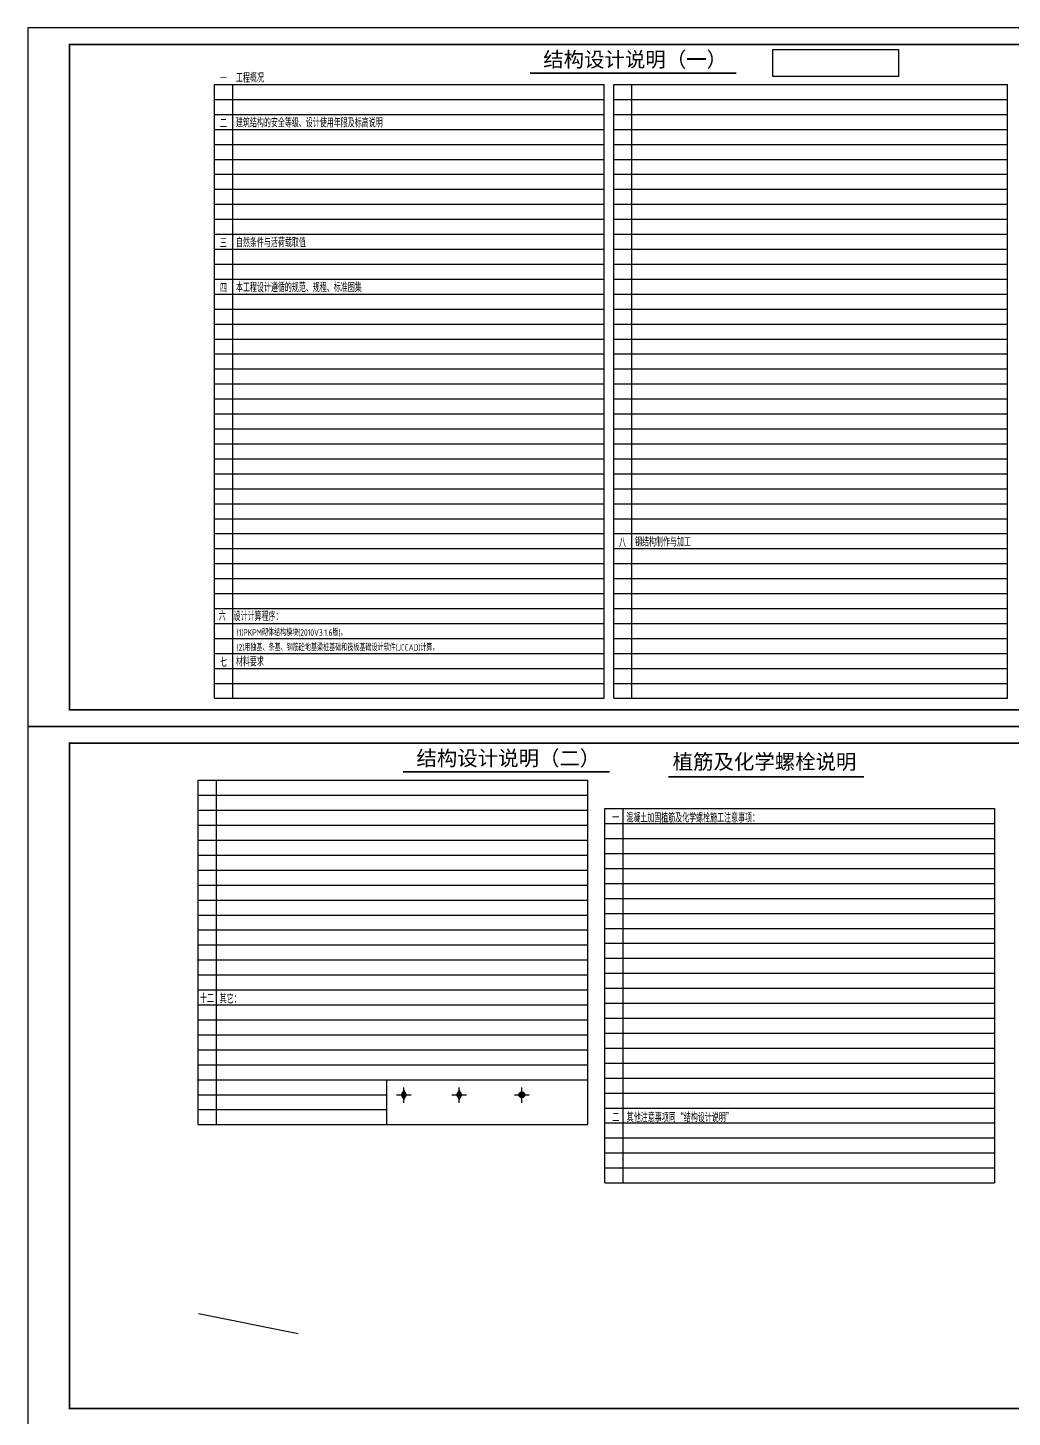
# Model space of a CAD drawing. Extents: x 10220221 to 10320221, y -710711 to -416711.
# Drawn here: x 10220221 to 10279381, y -500241 to -416711 of the extents above; entities that cross this region are included whole.
import ezdxf
from ezdxf.enums import TextEntityAlignment as Align

# ---------------------------------------------------------------- set-up
doc = ezdxf.new("R2010")
doc.units = 0
doc.header["$LTSCALE"] = 1000
doc.header["$MEASUREMENT"] = 0
doc.layers.get('0').update_dxf_attribs({"color": 2})
for name, color, linetype in [('PUB_TAB', 7, 'Continuous'), ('PUB_TEXT', 7, 'Continuous'), ('PUB_TITLE', 4, 'Continuous'), ('总说明文字', 7, 'Continuous'), ('附图框', 251, 'Continuous')]:
    doc.layers.add(name, color=color, linetype=linetype)
doc.styles.add('1', font='SIMHEI.TTF', dxfattribs={"width": 0.7, "height": 2})
doc.styles.add('FENBIAOTI', font='SIMHEI.TTF', dxfattribs={"width": 0.7, "height": 2})
doc.styles.add('TSSD', font='tssdeng.shx', dxfattribs={"width": 0.7, "height": 300, "bigfont": 'tssdchn.shx'})
doc.styles.add('ZONGBIAOTI', font='NSimSun.ttf')

msp = doc.modelspace()

# ---------------------------------------------------------------- hatches: boundary and pattern name
h = msp.add_hatch(color=2)
h.paths.add_polyline_path([(10242820, -480580), (10242660, -480860), (10242820, -480860)])
h.paths.add_polyline_path([(10242820, -480860), (10242980, -480860), (10242820, -480580)])
h.paths.add_polyline_path([(10242820, -481140), (10242980, -480860), (10242820, -480860)])
h.paths.add_polyline_path([(10242820, -480860), (10242660, -480860), (10242820, -481140)])
h = msp.add_hatch(color=2)
h.paths.add_polyline_path([(10246152, -480770, 0.414214), (10246062, -480860), (10246152, -480860)])
h.paths.add_polyline_path([(10246152, -480770), (10246152, -480860), (10246243, -480860, 0.414214)])
h.paths.add_polyline_path([(10246152, -480860), (10246152, -480951, 0.414214), (10246243, -480860)])
h.paths.add_polyline_path([(10246062, -480860, 0.414214), (10246152, -480951), (10246152, -480860)])
h = msp.add_hatch(color=2)
h.paths.add_polyline_path([(10249912, -480677, 0.414214), (10249728, -480860), (10249912, -480860)])
h.paths.add_polyline_path([(10249912, -480677), (10249912, -480860), (10250095, -480860, 0.414214)])
h.paths.add_polyline_path([(10249912, -480860), (10249728, -480860, 0.414214), (10249912, -481044)])
h.paths.add_polyline_path([(10250095, -480860), (10249912, -480860), (10249912, -481044, 0.414214)])

# ---------------------------------------------------------------- linework, layer by layer
at = {"color": 2}
for p, q in [((10242379, -480860), (10243262, -480860)), ((10242820, -480580), (10242660, -480860)), ((10242660, -480860), (10242820, -481140)), ((10242820, -481348), (10242820, -480419)), ((10242980, -480860), (10242820, -480580)), ((10242820, -481140), (10242980, -480860)), ((10245711, -480860), (10246594, -480860)), ((10246152, -480580), (10245992, -480860)), ((10245992, -480860), (10246152, -481140)), ((10246152, -481348), (10246152, -480419)), ((10246312, -480860), (10246152, -480580)), ((10246152, -481140), (10246312, -480860)), ((10249470, -480860), (10250353, -480860)), ((10249912, -481348), (10249912, -480419))]:
    msp.add_line(p, q, dxfattribs=at)
at = {"color": 0, "ltscale": 0.5}
msp.add_lwpolyline([(10264999, -418017), (10272544, -418017), (10272544, -419638), (10264999, -419638)], close=True, dxfattribs=at)
at = {"color": 2, "const_width": 100}
for points in [[(10250396, -419435), (10262810, -419435)], [(10242775, -461438), (10255189, -461438)], [(10258721, -461734), (10270481, -461734)]]:
    msp.add_lwpolyline(points, dxfattribs=at)
at = {"color": 2}
for centre, radius in [((10246152, -480860), 90.5), ((10249912, -480860), 183)]:
    msp.add_circle(centre, radius, dxfattribs=at)
at = {"layer": 'PUB_TAB'}
msp.add_line((10236466, -495220), (10230474, -494029), dxfattribs=at)
at = {"layer": 'PUB_TITLE'}
for points in [[(10220221, -458711), (10320221, -458711), (10320221, -416711), (10220221, -416711)], [(10220221, -500711), (10320221, -500711), (10320221, -458711), (10220221, -458711)]]:
    msp.add_lwpolyline(points, close=True, dxfattribs=at)
at = {"layer": 'PUB_TITLE', "const_width": 100}
for points in [[(10222721, -457711), (10319221, -457711), (10319221, -417711), (10222721, -417711)], [(10222721, -499711), (10319221, -499711), (10319221, -459711), (10222721, -459711)]]:
    msp.add_lwpolyline(points, close=True, dxfattribs=at)
at = {"layer": '附图框'}
for p, q in [((10231446, -420119), (10254863, -420119)), ((10231446, -457023), (10231446, -420119)), ((10232546, -457023), (10232546, -420119)), ((10254863, -457023), (10254863, -420119)), ((10255432, -457023), (10255432, -420119)), ((10255432, -420119), (10279097, -420119)), ((10256532, -457023), (10256532, -420119)), ((10279097, -457023), (10279097, -420119)), ((10231446, -421019), (10254863, -421019)), ((10231446, -421019), (10254863, -421019)), ((10255432, -421019), (10279097, -421019)), ((10255432, -421019), (10279097, -421019)), ((10255432, -421019), (10279097, -421019)), ((10255432, -421019), (10279097, -421019)), ((10231446, -421919), (10254863, -421919)), ((10255432, -421919), (10279097, -421919)), ((10255432, -421919), (10279097, -421919)), ((10255432, -421919), (10279097, -421919)), ((10255432, -421919), (10279097, -421919)), ((10231446, -422820), (10254863, -422820)), ((10255432, -422820), (10279097, -422820)), ((10255432, -422820), (10279097, -422820)), ((10255432, -422820), (10279097, -422820)), ((10255432, -422820), (10279097, -422820)), ((10231446, -423720), (10254863, -423720)), ((10255432, -423720), (10279097, -423720)), ((10255432, -423720), (10279097, -423720)), ((10255432, -423720), (10279097, -423720)), ((10255432, -423720), (10279097, -423720)), ((10231446, -424620), (10254863, -424620)), ((10255432, -424620), (10279097, -424620)), ((10255432, -424620), (10279097, -424620)), ((10255432, -424620), (10279097, -424620)), ((10255432, -424620), (10279097, -424620)), ((10231446, -425520), (10254863, -425520)), ((10255432, -425520), (10279097, -425520)), ((10255432, -425520), (10279097, -425520)), ((10255432, -425520), (10279097, -425520)), ((10255432, -425520), (10279097, -425520)), ((10231446, -426420), (10254863, -426420)), ((10231446, -426420), (10254863, -426420)), ((10255432, -426420), (10279097, -426420)), ((10255432, -426420), (10279097, -426420)), ((10255432, -426420), (10279097, -426420)), ((10255432, -426420), (10279097, -426420)), ((10231446, -427320), (10254863, -427320)), ((10255432, -427320), (10279097, -427320)), ((10255432, -427320), (10279097, -427320)), ((10255432, -427320), (10279097, -427320)), ((10255432, -427320), (10279097, -427320)), ((10231446, -428220), (10254863, -428220)), ((10255432, -428220), (10279097, -428220)), ((10255432, -428220), (10279097, -428220)), ((10255432, -428220), (10279097, -428220)), ((10255432, -428220), (10279097, -428220)), ((10231446, -429120), (10254863, -429120)), ((10255432, -429120), (10279097, -429120)), ((10255432, -429120), (10279097, -429120)), ((10255432, -429120), (10279097, -429120)), ((10255432, -429120), (10279097, -429120)), ((10231446, -430020), (10254863, -430020)), ((10255432, -430020), (10279097, -430020)), ((10255432, -430020), (10279097, -430020)), ((10255432, -430020), (10279097, -430020)), ((10255432, -430020), (10279097, -430020)), ((10231446, -430920), (10254863, -430920)), ((10255432, -430920), (10279097, -430920)), ((10255432, -430920), (10279097, -430920)), ((10255432, -430920), (10279097, -430920)), ((10255432, -430920), (10279097, -430920)), ((10231446, -431820), (10254863, -431820)), ((10255432, -431820), (10279097, -431820)), ((10255432, -431820), (10279097, -431820)), ((10255432, -431820), (10279097, -431820)), ((10255432, -431820), (10279097, -431820)), ((10231446, -432721), (10254863, -432721)), ((10231446, -432721), (10254863, -432721)), ((10255432, -432721), (10279097, -432721)), ((10255432, -432721), (10279097, -432721)), ((10255432, -432721), (10279097, -432721)), ((10255432, -432721), (10279097, -432721)), ((10231446, -433621), (10254863, -433621)), ((10255432, -433621), (10279097, -433621)), ((10255432, -433621), (10279097, -433621)), ((10255432, -433621), (10279097, -433621)), ((10255432, -433621), (10279097, -433621)), ((10231446, -434521), (10254863, -434521)), ((10255432, -434521), (10279097, -434521)), ((10255432, -434521), (10279097, -434521)), ((10255432, -434521), (10279097, -434521)), ((10255432, -434521), (10279097, -434521)), ((10231446, -435421), (10254863, -435421)), ((10255432, -435421), (10279097, -435421)), ((10255432, -435421), (10279097, -435421)), ((10255432, -435421), (10279097, -435421)), ((10255432, -435421), (10279097, -435421)), ((10231446, -436321), (10254863, -436321)), ((10255432, -436321), (10279097, -436321)), ((10255432, -436321), (10279097, -436321)), ((10255432, -436321), (10279097, -436321)), ((10255432, -436321), (10279097, -436321)), ((10231446, -437221), (10254863, -437221)), ((10255432, -437220), (10279097, -437220)), ((10231446, -438121), (10254863, -438121)), ((10231446, -438121), (10254863, -438121)), ((10255432, -438121), (10279097, -438121)), ((10255432, -438121), (10279097, -438121)), ((10255432, -438121), (10279097, -438121)), ((10255432, -438121), (10279097, -438121)), ((10231446, -439021), (10254863, -439021)), ((10255432, -439021), (10279097, -439021)), ((10255432, -439021), (10279097, -439021)), ((10255432, -439021), (10279097, -439021)), ((10255432, -439021), (10279097, -439021)), ((10231446, -439921), (10254863, -439921)), ((10255432, -439921), (10279097, -439921)), ((10255432, -439921), (10279097, -439921)), ((10255432, -439921), (10279097, -439921)), ((10255432, -439921), (10279097, -439921)), ((10231446, -440821), (10254863, -440821)), ((10255432, -440821), (10279097, -440821)), ((10255432, -440821), (10279097, -440821)), ((10255432, -440821), (10279097, -440821)), ((10255432, -440821), (10279097, -440821)), ((10231446, -441721), (10254863, -441721)), ((10255432, -441721), (10279097, -441721)), ((10255432, -441721), (10279097, -441721)), ((10255432, -441721), (10279097, -441721)), ((10255432, -441721), (10279097, -441721)), ((10231446, -442621), (10254863, -442621)), ((10255432, -442621), (10279097, -442621)), ((10255432, -442621), (10279097, -442621)), ((10255432, -442621), (10279097, -442621)), ((10255432, -442621), (10279097, -442621)), ((10231446, -443522), (10254863, -443522)), ((10231446, -443522), (10254863, -443522)), ((10255432, -443521), (10279097, -443521)), ((10255432, -443521), (10279097, -443521)), ((10255432, -443521), (10279097, -443521)), ((10255432, -443521), (10279097, -443521)), ((10231446, -444422), (10254863, -444422)), ((10255432, -444422), (10279097, -444422)), ((10255432, -444422), (10279097, -444422)), ((10255432, -444422), (10279097, -444422)), ((10255432, -444422), (10279097, -444422)), ((10231446, -445322), (10254863, -445322)), ((10255432, -445322), (10279097, -445322)), ((10255432, -445322), (10279097, -445322)), ((10255432, -445322), (10279097, -445322)), ((10255432, -445322), (10279097, -445322)), ((10231446, -446222), (10254863, -446222)), ((10255432, -446222), (10279097, -446222)), ((10255432, -446222), (10279097, -446222)), ((10255432, -446222), (10279097, -446222)), ((10255432, -446222), (10279097, -446222)), ((10231446, -447122), (10254863, -447122)), ((10255432, -447122), (10279097, -447122)), ((10255432, -447122), (10279097, -447122)), ((10255432, -447122), (10279097, -447122)), ((10255432, -447122), (10279097, -447122)), ((10231446, -448022), (10254863, -448022)), ((10255432, -448022), (10279097, -448022)), ((10255432, -448022), (10279097, -448022)), ((10255432, -448022), (10279097, -448022)), ((10255432, -448022), (10279097, -448022)), ((10231446, -448922), (10254863, -448922)), ((10231446, -448922), (10254863, -448922)), ((10255432, -448922), (10279097, -448922)), ((10255432, -448922), (10279097, -448922)), ((10255432, -448922), (10279097, -448922)), ((10255432, -448922), (10279097, -448922)), ((10231446, -449822), (10254863, -449822)), ((10255432, -449822), (10279097, -449822)), ((10255432, -449822), (10279097, -449822)), ((10255432, -449822), (10279097, -449822)), ((10255432, -449822), (10279097, -449822)), ((10231446, -450722), (10254863, -450722)), ((10255432, -450722), (10279097, -450722)), ((10255432, -450722), (10279097, -450722)), ((10255432, -450722), (10279097, -450722)), ((10255432, -450722), (10279097, -450722)), ((10231446, -451622), (10254863, -451622)), ((10255432, -451622), (10279097, -451622)), ((10255432, -451622), (10279097, -451622)), ((10255432, -451622), (10279097, -451622)), ((10255432, -451622), (10279097, -451622)), ((10231446, -452522), (10254863, -452522)), ((10255432, -452522), (10279097, -452522)), ((10255432, -452522), (10279097, -452522)), ((10255432, -452522), (10279097, -452522)), ((10255432, -452522), (10279097, -452522)), ((10231446, -453423), (10254863, -453423)), ((10231446, -453423), (10254863, -453423)), ((10231446, -453423), (10254863, -453423)), ((10231446, -453423), (10254863, -453423)), ((10255432, -453422), (10279097, -453422)), ((10255432, -453422), (10279097, -453422)), ((10255432, -453422), (10279097, -453422)), ((10255432, -453422), (10279097, -453422)), ((10231446, -454323), (10254863, -454323)), ((10231446, -454323), (10254863, -454323)), ((10231446, -454323), (10254863, -454323)), ((10231446, -454323), (10254863, -454323)), ((10255432, -454323), (10279097, -454323)), ((10255432, -454323), (10279097, -454323)), ((10255432, -454323), (10279097, -454323)), ((10255432, -454323), (10279097, -454323)), ((10231446, -455223), (10254863, -455223)), ((10231446, -455223), (10254863, -455223)), ((10231446, -455223), (10254863, -455223)), ((10231446, -455223), (10254863, -455223)), ((10255432, -455223), (10279097, -455223)), ((10255432, -455223), (10279097, -455223)), ((10255432, -455223), (10279097, -455223)), ((10255432, -455223), (10279097, -455223)), ((10231446, -456123), (10254863, -456123)), ((10231446, -456123), (10254863, -456123)), ((10231446, -456123), (10254863, -456123)), ((10231446, -456123), (10254863, -456123)), ((10255432, -456123), (10279097, -456123)), ((10255432, -456123), (10279097, -456123)), ((10255432, -456123), (10279097, -456123)), ((10255432, -456123), (10279097, -456123)), ((10231446, -457023), (10254863, -457023)), ((10231446, -457023), (10254863, -457023)), ((10231446, -457023), (10254863, -457023)), ((10231446, -457023), (10254863, -457023)), ((10255432, -457023), (10279097, -457023)), ((10255432, -457023), (10279097, -457023)), ((10255432, -457023), (10279097, -457023)), ((10255432, -457023), (10279097, -457023)), ((10230468, -482651), (10230468, -461949)), ((10230468, -461949), (10253885, -461949)), ((10231568, -482651), (10231568, -461949)), ((10253885, -482651), (10253885, -461949)), ((10230468, -462849), (10253885, -462849)), ((10230468, -463749), (10253885, -463749)), ((10230468, -463749), (10253885, -463749)), ((10230468, -463749), (10253885, -463749)), ((10230468, -463749), (10253885, -463749)), ((10254900, -463650), (10278317, -463650)), ((10254900, -463650), (10278317, -463650)), ((10254900, -486152), (10254900, -463650)), ((10256000, -486152), (10256000, -463650)), ((10278317, -463650), (10278317, -486152)), ((10230468, -464649), (10253885, -464649)), ((10230468, -464649), (10253885, -464649)), ((10230468, -464649), (10253885, -464649)), ((10230468, -464649), (10253885, -464649)), ((10254900, -464550), (10278317, -464550)), ((10254900, -464550), (10278317, -464550)), ((10230468, -465550), (10253885, -465550)), ((10230468, -465550), (10253885, -465550)), ((10230468, -465550), (10253885, -465550)), ((10230468, -465550), (10253885, -465550)), ((10254900, -465450), (10278317, -465450)), ((10230468, -466450), (10253885, -466450)), ((10230468, -466450), (10253885, -466450)), ((10230468, -466450), (10253885, -466450)), ((10230468, -466450), (10253885, -466450)), ((10254900, -466350), (10278317, -466350)), ((10230468, -467350), (10253885, -467350)), ((10230468, -467350), (10253885, -467350)), ((10230468, -467350), (10253885, -467350)), ((10230468, -467350), (10253885, -467350)), ((10230468, -467350), (10253885, -467350)), ((10230468, -467350), (10253885, -467350)), ((10230468, -467350), (10253885, -467350)), ((10230468, -467350), (10253885, -467350)), ((10254900, -467251), (10278317, -467251)), ((10230468, -468250), (10253885, -468250)), ((10230468, -468250), (10253885, -468250)), ((10230468, -468250), (10253885, -468250)), ((10230468, -468250), (10253885, -468250)), ((10254900, -468151), (10278317, -468151)), ((10230468, -469150), (10253885, -469150)), ((10230468, -469150), (10253885, -469150)), ((10230468, -469150), (10253885, -469150)), ((10230468, -469150), (10253885, -469150)), ((10254900, -469051), (10278317, -469051)), ((10230468, -470050), (10253885, -470050)), ((10230468, -470050), (10253885, -470050)), ((10230468, -470050), (10253885, -470050)), ((10230468, -470050), (10253885, -470050)), ((10254900, -469951), (10278317, -469951)), ((10230468, -470950), (10253885, -470950)), ((10230468, -470950), (10253885, -470950)), ((10230468, -470950), (10253885, -470950)), ((10230468, -470950), (10253885, -470950)), ((10230468, -470950), (10253885, -470950)), ((10230468, -470950), (10253885, -470950)), ((10230468, -470950), (10253885, -470950)), ((10230468, -470950), (10253885, -470950)), ((10254900, -470851), (10278317, -470851)), ((10254900, -470851), (10278317, -470851)), ((10230468, -471850), (10253885, -471850)), ((10230468, -471850), (10253885, -471850)), ((10230468, -471850), (10253885, -471850)), ((10230468, -471850), (10253885, -471850)), ((10254900, -471751), (10278317, -471751)), ((10230468, -472750), (10253885, -472750)), ((10230468, -472750), (10253885, -472750)), ((10230468, -472750), (10253885, -472750)), ((10230468, -472750), (10253885, -472750)), ((10254900, -472651), (10278317, -472651)), ((10254900, -473551), (10278317, -473551)), ((10230468, -473650), (10253885, -473650)), ((10230468, -473650), (10253885, -473650)), ((10230468, -473650), (10253885, -473650)), ((10230468, -473650), (10253885, -473650)), ((10230468, -474550), (10253885, -474550)), ((10230468, -474550), (10253885, -474550)), ((10230468, -474550), (10253885, -474550)), ((10230468, -474550), (10253885, -474550)), ((10230468, -474550), (10253885, -474550)), ((10230468, -474550), (10253885, -474550)), ((10230468, -474550), (10253885, -474550)), ((10230468, -474550), (10253885, -474550)), ((10254900, -474451), (10278317, -474451)), ((10230468, -475450), (10253885, -475450)), ((10230468, -475450), (10253885, -475450)), ((10230468, -475450), (10253885, -475450)), ((10230468, -475450), (10253885, -475450)), ((10254900, -475351), (10278317, -475351)), ((10230468, -476351), (10253885, -476351)), ((10230468, -476351), (10253885, -476351)), ((10230468, -476351), (10253885, -476351)), ((10230468, -476351), (10253885, -476351)), ((10254900, -476251), (10278317, -476251)), ((10254900, -476251), (10278317, -476251)), ((10230468, -477251), (10253885, -477251)), ((10230468, -477251), (10253885, -477251)), ((10230468, -477251), (10253885, -477251)), ((10230468, -477251), (10253885, -477251)), ((10254900, -477151), (10278317, -477151)), ((10230468, -478151), (10253885, -478151)), ((10230468, -478151), (10253885, -478151)), ((10230468, -478151), (10253885, -478151)), ((10230468, -478151), (10253885, -478151)), ((10230468, -478151), (10253885, -478151)), ((10230468, -478151), (10253885, -478151)), ((10230468, -478151), (10253885, -478151)), ((10230468, -478151), (10253885, -478151)), ((10254900, -478052), (10278317, -478052)), ((10230468, -479051), (10253885, -479051)), ((10230468, -479051), (10253885, -479051)), ((10230468, -479051), (10253885, -479051)), ((10230468, -479051), (10253885, -479051)), ((10254900, -478952), (10278317, -478952)), ((10230468, -479951), (10253885, -479951)), ((10230468, -479951), (10253885, -479951)), ((10230468, -479951), (10253885, -479951)), ((10230468, -479951), (10253885, -479951)), ((10241804, -482651), (10241804, -479951)), ((10254900, -479852), (10278317, -479852)), ((10230468, -480851), (10241804, -480851)), ((10230468, -480851), (10241804, -480851)), ((10230468, -480851), (10241804, -480851)), ((10230468, -480851), (10241804, -480851)), ((10254900, -480752), (10278317, -480752)), ((10230468, -481751), (10241804, -481751)), ((10230468, -481751), (10241804, -481751)), ((10230468, -481751), (10241804, -481751)), ((10230468, -481751), (10241804, -481751)), ((10230468, -481751), (10241804, -481751)), ((10230468, -481751), (10241804, -481751)), ((10230468, -481751), (10241804, -481751)), ((10230468, -481751), (10241804, -481751)), ((10254900, -481652), (10278317, -481652)), ((10254900, -481652), (10278317, -481652)), ((10254900, -481652), (10278317, -481652)), ((10254900, -481652), (10278317, -481652)), ((10254900, -481652), (10278317, -481652)), ((10254900, -481652), (10278317, -481652)), ((10254900, -481652), (10278317, -481652)), ((10230468, -482651), (10253885, -482651)), ((10230468, -482651), (10253885, -482651)), ((10254900, -482552), (10278317, -482552)), ((10254900, -483452), (10278317, -483452)), ((10254900, -484352), (10278317, -484352)), ((10254900, -485252), (10278317, -485252)), ((10254900, -486152), (10278317, -486152))]:
    msp.add_line(p, q, dxfattribs=at)
at = {"layer": '附图框', "const_width": 50}
msp.add_lwpolyline([(10254863, -420119), (10231446, -420119)], dxfattribs=at)

# ---------------------------------------------------------------- texts
at = {"layer": 'PUB_TEXT', "color": 1, "linetype": 'ByBlock', "style": 'TSSD', "width": 0.7}
for s, p in [('(1)PKPM砌体结构模块(2010V3.1.6版)。', (10232769, -453268)), ('(2)用独基、条基、钢筋砼地基梁桩基础和筏板基础设计软件(JCCAD)计算，', (10232769, -454168))]:
    msp.add_text(s, height=400, dxfattribs=at).set_placement(p)
at = {"layer": '总说明文字', "color": 6, "style": 'ZONGBIAOTI'}
for s, p in [('结构设计说明（一）', (10251198, -419066)), ('结构设计说明（二）', (10243577, -461069)), ('植筋及化学螺栓说明', (10258973, -461284))]:
    msp.add_text(s, height=900, dxfattribs=at).set_placement(p)
at = {"layer": '总说明文字', "color": 30, "width": 0.6}
for s, style, p in [('一', 'FENBIAOTI', (10231769, -419982)), ('工程概况', 'FENBIAOTI', (10232730, -419946)), ('二', 'FENBIAOTI', (10231769, -422683)), ('建筑结构的安全等级、设计使用年限及标高说明', 'FENBIAOTI', (10232730, -422646)), ('自然条件与活荷载取值', 'FENBIAOTI', (10232730, -429846)), ('三', 'FENBIAOTI', (10231769, -429883)), ('四', 'FENBIAOTI', (10231769, -432584)), ('本工程设计遵循的规范、规程、标准图集', 'FENBIAOTI', (10232730, -432547)), ('八', 'FENBIAOTI', (10255754, -447885)), ('钢结构制作与加工', 'FENBIAOTI', (10256715, -447848)), ('六', '1', (10231697, -452300)), ('设计计算程序：', '1', (10232586, -452319)), ('七', 'FENBIAOTI', (10231769, -455086)), ('材料要求', 'FENBIAOTI', (10232730, -455049)), ('一', 'FENBIAOTI', (10255341, -464412)), ('混凝土加固植筋及化学螺栓施工注意事项：', 'FENBIAOTI', (10256187, -464434)), ('十二', 'FENBIAOTI', (10230575, -475292)), ('其它：', 'FENBIAOTI', (10231755, -475315)), ('其他注意事项同“结构设计说明”', '1', (10256218, -482448))]:
    msp.add_text(s, height=500, dxfattribs=dict(at, style=style)).set_placement(p)
at = {"layer": '总说明文字', "color": 30, "style": '1', "width": 0.6}
msp.add_text('二', height=500, dxfattribs=at).set_placement((10255555, -482450), align=Align.CENTER)

doc.saveas('drawing.dxf')
